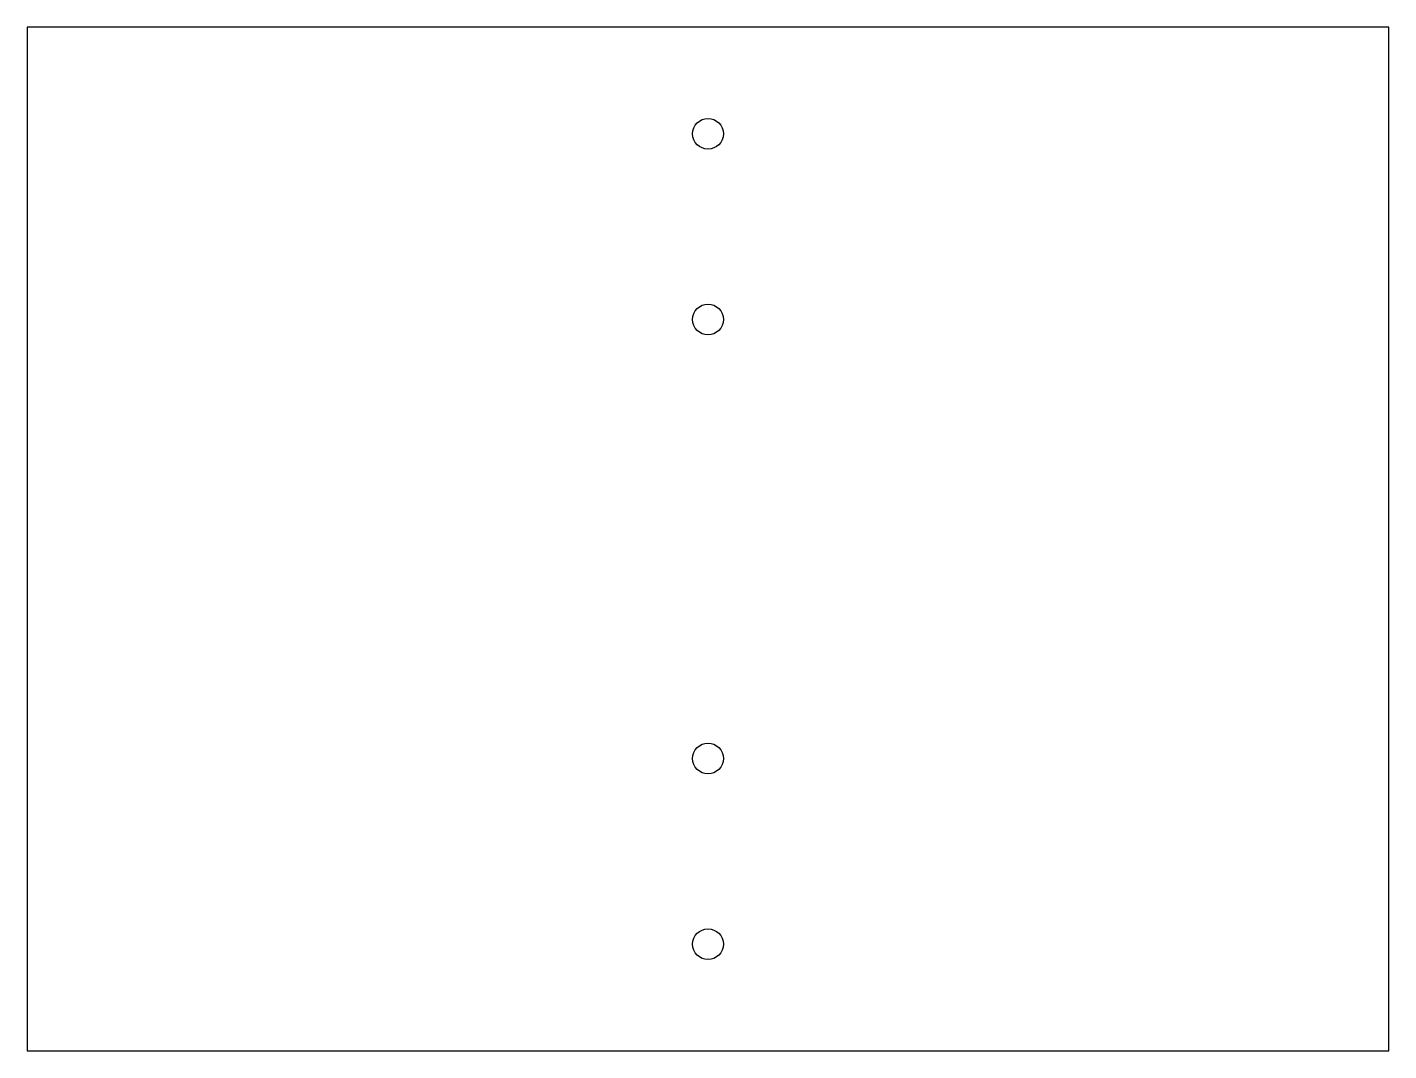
# Model space of a CAD drawing. Header units: millimetres. Extents: x 489 to 650, y 0 to 121.
import ezdxf

# ---------------------------------------------------------------- set-up
doc = ezdxf.new("R2010")
doc.units = ezdxf.units.MM
doc.layers.get('0').update_dxf_attribs({"linetype": 'CONTINUOUS'})

msp = doc.modelspace()

# ---------------------------------------------------------------- linework, layer by layer
msp.add_lwpolyline([(488.575, -0.175), (649.825, -0.175), (649.825, 121.075), (488.575, 121.075)], close=True)
for centre in [(569.2, 108.45), (569.2, 86.45), (569.2, 34.45), (569.2, 12.45)]:
    msp.add_circle(centre, 1.825)

doc.saveas('drawing.dxf')
